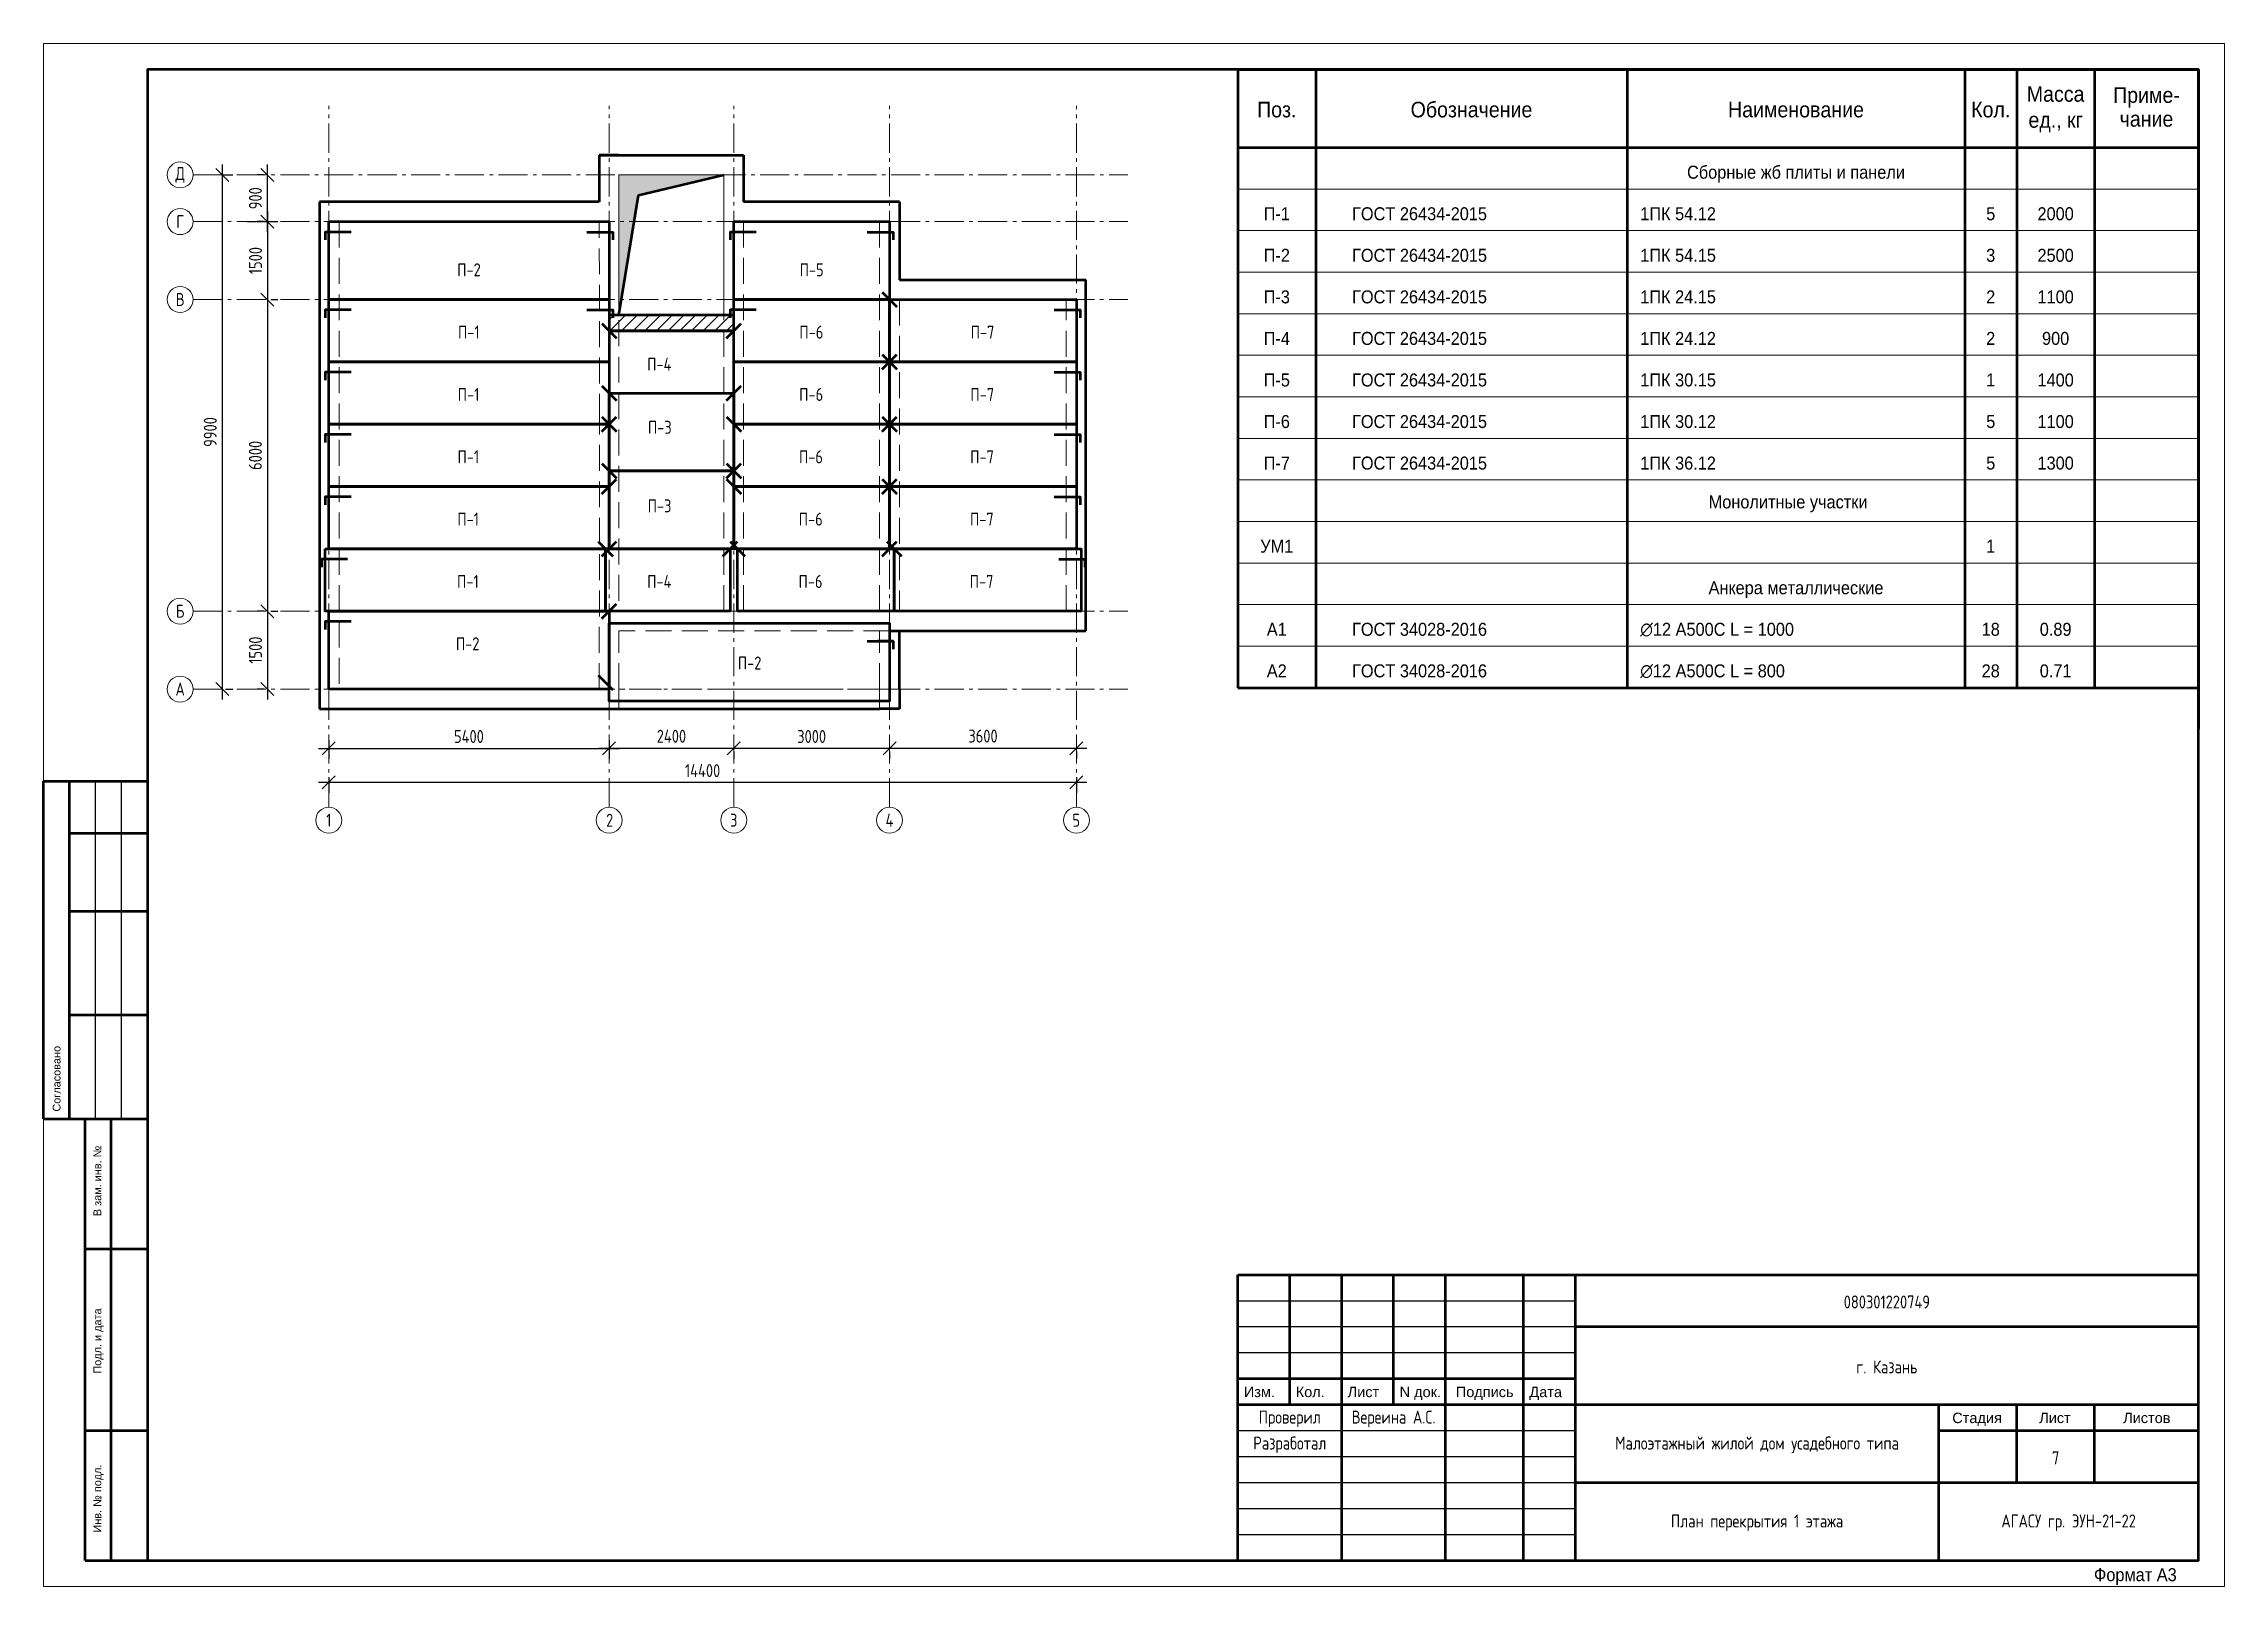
# Model space of a CAD drawing. Header units: millimetres. Extents: x -5410 to 36590, y 16510 to 46210.
import ezdxf
from ezdxf.enums import TextEntityAlignment as Align

# ---------------------------------------------------------------- set-up
doc = ezdxf.new("R2010")
doc.units = ezdxf.units.MM
for name, pattern in [('CONTINOUS', [0]), ('ГОСТ 2.303 4', [7, 5, -2, 0]), ('ГОСТ 2.303 6', [12, 8, -1.5, 1, -1.5])]:
    doc.linetypes.add(name, pattern=pattern)
for name, color, linetype in [('Лестница', 7, 'Continuous'), ('Оси', 3, 'Continuous'), ('Стены для перекрытий', 7, 'Continuous')]:
    doc.layers.add(name, color=color, linetype=linetype)
for name, color, linetype, lineweight in [('Марки', 7, 'Continuous', 20), ('Перекрытия', 7, 'Continuous', 50), ('Текст', 7, 'Continuous', 20)]:
    doc.layers.add(name, color=color, linetype=linetype, lineweight=lineweight)
doc.styles.add('Arial', font='arial.ttf')
doc.styles.add('Standard 0.9', font='arial.ttf', dxfattribs={"width": 0.9})
doc.styles.add('ГОСТ 2.304', font='CS_Gost2304.shx')
doc.styles.add('ТЕКСТ_Z', font='arial.ttf')
doc.dimstyles.new('СПДС', dxfattribs={"dimscale": 100, "dimtxt": 2.5, "dimasz": 2.5, "dimexe": 2, "dimexo": 0.625, "dimgap": 1, "dimtad": 1, "dimdec": 0, "dimtxsty": 'ГОСТ 2.304', "dimblk": 'OBLIQUE', "dimblk1": 'OBLIQUE', "dimblk2": 'OBLIQUE', "dimcen": 2.5, "dimdle": 2, "dimadec": 0, "dimazin": 2, "dimtfac": 0.75, "dimtdec": 4, "dimtmove": 1, "dimatfit": 3, "dimfxl": 1, "dimtfill": 1, "dimtolj": 1, "dimarcsym": 1})

# ---------------------------------------------------------------- blocks, each defined once
blk = doc.blocks.new('Штамп осн бок')
at = {"color": 7, "lineweight": 50}
for p, q in [((-2000, 8500), (-2000, 15000)), ((-2000, 15000), (-1500, 15000)), ((-1500, 8500), (-1500, 15000)), ((-1500, 15000), (0, 15000)), ((-1500, 14000), (0, 14000)), ((-1500, 12500), (0, 12500)), ((-1500, 10500), (0, 10500)), ((-2000, 8500), (-1500, 8500)), ((-1500, 8500), (0, 8500)), ((-1200, 0), (-1200, 8500)), ((-1200, 8500), (-700, 8500)), ((-700, 0), (-700, 8500)), ((-700, 8500), (0, 8500)), ((-1200, 6000), (0, 6000)), ((-1200, 2500), (0, 2500)), ((-1200, 0), (-700, 0)), ((-700, 0), (0, 0))]:
    blk.add_line(p, q, dxfattribs=at)
at = {"color": 7}
for p, q in [((-1000, 8500), (-1000, 15000)), ((-500, 8500), (-500, 15000)), ((0, 15000), (0, 0))]:
    blk.add_line(p, q, dxfattribs=at)
at = {"color": 7, "style": 'ТЕКСТ_Z'}
for s, p in [('Согласовано', (-1675, 8640)), ('В зам. инв. №', (-890, 6627)), ('Подл. и дата', (-890, 3596)), ('Инв. № подл.', (-890, 536))]:
    blk.add_text(s, height=150, rotation=90, dxfattribs=at).set_placement(p)
blk = doc.blocks.new('Штамп осн')
at = {"color": 7, "lineweight": 50}
for p, q in [((-18500, 0), (-18500, 5500)), ((-18500, 5500), (0, 5500)), ((-18500, 5500), (0, 5500)), ((-17500, 3000), (-17500, 5500)), ((-16500, 0), (-16500, 5500)), ((-15500, 3000), (-15500, 5500)), ((-14500, 0), (-14500, 5500)), ((-13000, 0), (-13000, 5500)), ((-12000, 0), (-12000, 5500)), ((-12000, 4500), (0, 4500)), ((-18500, 3500), (-12000, 3500)), ((-18500, 3000), (0, 3000)), ((-5000, 0), (-5000, 3000)), ((-3500, 1500), (-3500, 3000)), ((-2000, 1500), (-2000, 3000)), ((-5000, 2500), (0, 2500)), ((-12000, 1500), (0, 1500))]:
    blk.add_line(p, q, dxfattribs=at)
at = {"color": 7}
for p in [(0, 5500), (-18500, 0)]:
    blk.add_line(p, (0, 0), dxfattribs=at)
at = {"color": 8}
for p, q in [((-18500, 5000), (-12000, 5000)), ((-18500, 4500), (-12000, 4500)), ((-18500, 4000), (-12000, 4000)), ((-18500, 2500), (-12000, 2500)), ((-18500, 2000), (-12000, 2000)), ((-18500, 1500), (-12000, 1500)), ((-18500, 1000), (-12000, 1000)), ((-18500, 500), (-12000, 500))]:
    blk.add_line(p, q, dxfattribs=at)
at = {"color": 7, "style": 'Arial'}
for s, p in [('Изм.', (-18385, 3143)), ('Кол.', (-17385, 3143)), ('Лист', (-16385, 3143)), ('N док.', (-15385, 3143)), ('Подпись', (-14302, 3143)), ('Дата', (-12885, 3143)), ('Стадия', (-4741, 2643)), ('Листов', (-1449, 2643))]:
    blk.add_text(s, height=200, dxfattribs=at).set_placement(p)
at = {"color": 7, "lineweight": 50, "style": 'Arial'}
blk.add_text('Лист', height=200, dxfattribs=at).set_placement((-3066, 2643))
blk = doc.blocks.new('_Oblique')
at = {"color": 0, "linetype": 'ByBlock', "lineweight": -2}
blk.add_line((-0.5, -0.5), (0.5, 0.5), dxfattribs=at)
blk = doc.blocks.new('*D23')
at = {"layer": 'Defpoints', "color": 0, "ltscale": 100}
for p in [(-1555, 42783), (-1098, 41283), (-1098, 41283)]:
    blk.add_point(p, dxfattribs=at)
at = {"layer": 'Оси', "color": 0, "lineweight": -2, "ltscale": 100}
for p, q in [((-1098, 42983), (-1098, 41083)), ((-1492, 42783), (-898, 42783)), ((-1036, 41283), (-898, 41283))]:
    blk.add_line(p, q, dxfattribs=at)
at = {"layer": 'Оси', "color": 0, "lineweight": -2, "ltscale": 100, "xscale": 250, "yscale": 250, "zscale": 250}
for p, rotation in [((-1098, 42783), 90), ((-1098, 41283), 270)]:
    blk.add_blockref('_Oblique', p, dxfattribs=dict(at, rotation=rotation))
at = {"layer": 'Оси', "color": 0, "lineweight": 20, "ltscale": 100, "insert": (-1329, 42033), "char_height": 250, "attachment_point": 5, "rotation": 90, "style": 'ГОСТ 2.304', "bg_fill": 3, "box_fill_scale": 1.1, "bg_fill_color": 256, "bg_fill_true_color": 13158600, "bg_fill_transparency": 0}
blk.add_mtext('\\A1;1500', dxfattribs=at)
blk = doc.blocks.new('*D24')
at = {"layer": 'Defpoints', "color": 0, "ltscale": 100}
for p in [(-1098, 41283), (-1098, 35283), (-1098, 35283)]:
    blk.add_point(p, dxfattribs=at)
at = {"layer": 'Оси', "color": 0, "lineweight": -2, "ltscale": 100}
for p, q in [((-1098, 41483), (-1098, 35083)), ((-1036, 41283), (-898, 41283)), ((-1036, 35283), (-898, 35283))]:
    blk.add_line(p, q, dxfattribs=at)
at = {"layer": 'Оси', "color": 0, "lineweight": -2, "ltscale": 100, "xscale": 250, "yscale": 250, "zscale": 250}
for p, rotation in [((-1098, 41283), 90.00000000000001), ((-1098, 35283), 270)]:
    blk.add_blockref('_Oblique', p, dxfattribs=dict(at, rotation=rotation))
at = {"layer": 'Оси', "color": 0, "lineweight": 20, "ltscale": 100, "insert": (-1331, 38283), "char_height": 250, "attachment_point": 5, "rotation": 90, "style": 'ГОСТ 2.304', "bg_fill": 3, "box_fill_scale": 1.1, "bg_fill_color": 256, "bg_fill_true_color": 13158600, "bg_fill_transparency": 0}
blk.add_mtext('\\A1;6000', dxfattribs=at)
blk = doc.blocks.new('*D25')
at = {"layer": 'Defpoints', "color": 0, "ltscale": 100}
for p in [(-1098, 35283), (-1098, 33783), (-1098, 33783)]:
    blk.add_point(p, dxfattribs=at)
at = {"layer": 'Оси', "color": 0, "lineweight": -2, "ltscale": 100}
for p, q in [((-1161, 35283), (-1298, 35283)), ((-1098, 35483), (-1098, 33583)), ((-1161, 33783), (-1298, 33783))]:
    blk.add_line(p, q, dxfattribs=at)
at = {"layer": 'Оси', "color": 0, "lineweight": -2, "ltscale": 100, "xscale": 250, "yscale": 250, "zscale": 250}
for p, rotation in [((-1098, 35283), 90), ((-1098, 33783), 270)]:
    blk.add_blockref('_Oblique', p, dxfattribs=dict(at, rotation=rotation))
at = {"layer": 'Оси', "color": 0, "lineweight": 20, "ltscale": 100, "insert": (-1329, 34533), "char_height": 250, "attachment_point": 5, "rotation": 90, "style": 'ГОСТ 2.304', "bg_fill": 3, "box_fill_scale": 1.1, "bg_fill_color": 256, "bg_fill_true_color": 13158600, "bg_fill_transparency": 0}
blk.add_mtext('\\A1;1500', dxfattribs=at)
blk = doc.blocks.new('*D26')
at = {"layer": 'Defpoints', "color": 0, "ltscale": 100}
for p in [(-1098, 43683), (-1098, 43683), (-1098, 42783)]:
    blk.add_point(p, dxfattribs=at)
at = {"layer": 'Оси', "color": 0, "lineweight": -2, "ltscale": 100}
for p, q in [((-1161, 43683), (-1298, 43683)), ((-1098, 42583), (-1098, 43883)), ((-1161, 42783), (-1298, 42783))]:
    blk.add_line(p, q, dxfattribs=at)
at = {"layer": 'Оси', "color": 0, "lineweight": -2, "ltscale": 100, "xscale": 250, "yscale": 250, "zscale": 250}
for p, rotation in [((-1098, 43683), 90), ((-1098, 42783), 270)]:
    blk.add_blockref('_Oblique', p, dxfattribs=dict(at, rotation=rotation))
at = {"layer": 'Оси', "color": 0, "lineweight": 20, "ltscale": 100, "insert": (-1331, 43233), "char_height": 250, "attachment_point": 5, "rotation": 90, "style": 'ГОСТ 2.304', "bg_fill": 3, "box_fill_scale": 1.1, "bg_fill_color": 256, "bg_fill_true_color": 13158600, "bg_fill_transparency": 0}
blk.add_mtext('\\A1;900', dxfattribs=at)
blk = doc.blocks.new('*D27')
at = {"layer": 'Defpoints', "color": 0, "ltscale": 100}
for p in [(-2025, 43683), (-1968, 33783), (-1968, 33783)]:
    blk.add_point(p, dxfattribs=at)
at = {"layer": 'Оси', "color": 0, "lineweight": -2, "ltscale": 100}
for p, q in [((-1968, 43883), (-1968, 33583)), ((-1962, 43683), (-1768, 43683)), ((-1906, 33783), (-1768, 33783))]:
    blk.add_line(p, q, dxfattribs=at)
at = {"layer": 'Оси', "color": 0, "lineweight": -2, "ltscale": 100, "xscale": 250, "yscale": 250, "zscale": 250}
for p, rotation in [((-1968, 43683), 90), ((-1968, 33783), 270)]:
    blk.add_blockref('_Oblique', p, dxfattribs=dict(at, rotation=rotation))
at = {"layer": 'Оси', "color": 0, "lineweight": 20, "ltscale": 100, "insert": (-2200, 38733), "char_height": 250, "attachment_point": 5, "rotation": 90, "style": 'ГОСТ 2.304', "bg_fill": 3, "box_fill_scale": 1.1, "bg_fill_color": 256, "bg_fill_true_color": 13158600, "bg_fill_transparency": 0}
blk.add_mtext('\\A1;9900', dxfattribs=at)
blk = doc.blocks.new('*D28')
at = {"layer": 'Defpoints', "color": 0, "ltscale": 100}
for p in [(82, 32860), (5482, 32860), (5482, 32641)]:
    blk.add_point(p, dxfattribs=at)
at = {"layer": 'Оси', "color": 0, "lineweight": -2, "ltscale": 100}
for p, q in [((82, 32798), (82, 32441)), ((5482, 32798), (5482, 32441)), ((-118, 32641), (5682, 32641))]:
    blk.add_line(p, q, dxfattribs=at)
at = {"layer": 'Оси', "color": 0, "lineweight": -2, "ltscale": 100, "xscale": 250, "yscale": 250, "zscale": 250, "rotation": 180}
blk.add_blockref('_Oblique', (82, 32641), dxfattribs=at)
at = {"layer": 'Оси', "color": 0, "lineweight": -2, "ltscale": 100, "xscale": 250, "yscale": 250, "zscale": 250}
blk.add_blockref('_Oblique', (5482, 32641), dxfattribs=at)
at = {"layer": 'Оси', "color": 0, "lineweight": 20, "ltscale": 100, "insert": (2782, 32871), "char_height": 250, "attachment_point": 5, "style": 'ГОСТ 2.304', "bg_fill": 3, "box_fill_scale": 1.1, "bg_fill_color": 256, "bg_fill_true_color": 13158600, "bg_fill_transparency": 0}
blk.add_mtext('\\A1;5400', dxfattribs=at)
blk = doc.blocks.new('*D29')
at = {"layer": 'Defpoints', "color": 0, "ltscale": 100}
for p in [(5482, 32860), (5482, 32641), (7882, 32643)]:
    blk.add_point(p, dxfattribs=at)
at = {"layer": 'Оси', "color": 0, "lineweight": -2, "ltscale": 100}
for p, q in [((5482, 32798), (5482, 32441)), ((8082, 32641), (5282, 32641)), ((7882, 32580), (7882, 32441))]:
    blk.add_line(p, q, dxfattribs=at)
at = {"layer": 'Оси', "color": 0, "lineweight": -2, "ltscale": 100, "xscale": 250, "yscale": 250, "zscale": 250, "rotation": 180}
blk.add_blockref('_Oblique', (5482, 32641), dxfattribs=at)
at = {"layer": 'Оси', "color": 0, "lineweight": -2, "ltscale": 100, "xscale": 250, "yscale": 250, "zscale": 250}
blk.add_blockref('_Oblique', (7882, 32641), dxfattribs=at)
at = {"layer": 'Оси', "color": 0, "lineweight": 20, "ltscale": 100, "insert": (6682, 32876), "char_height": 250, "attachment_point": 5, "style": 'ГОСТ 2.304', "bg_fill": 3, "box_fill_scale": 1.1, "bg_fill_color": 256, "bg_fill_true_color": 13158600, "bg_fill_transparency": 0}
blk.add_mtext('\\A1;2400', dxfattribs=at)
blk = doc.blocks.new('*D30')
at = {"layer": 'Defpoints', "color": 0, "ltscale": 100}
for p in [(7882, 32643), (7882, 32641), (10882, 32643)]:
    blk.add_point(p, dxfattribs=at)
at = {"layer": 'Оси', "color": 0, "lineweight": -2, "ltscale": 100}
for p, q in [((11082, 32641), (7682, 32641)), ((7882, 32580), (7882, 32441)), ((10882, 32580), (10882, 32441))]:
    blk.add_line(p, q, dxfattribs=at)
at = {"layer": 'Оси', "color": 0, "lineweight": -2, "ltscale": 100, "xscale": 250, "yscale": 250, "zscale": 250, "rotation": 180}
blk.add_blockref('_Oblique', (7882, 32641), dxfattribs=at)
at = {"layer": 'Оси', "color": 0, "lineweight": -2, "ltscale": 100, "xscale": 250, "yscale": 250, "zscale": 250}
blk.add_blockref('_Oblique', (10882, 32641), dxfattribs=at)
at = {"layer": 'Оси', "color": 0, "lineweight": 20, "ltscale": 100, "insert": (9382, 32871), "char_height": 250, "attachment_point": 5, "style": 'ГОСТ 2.304', "bg_fill": 3, "box_fill_scale": 1.1, "bg_fill_color": 256, "bg_fill_true_color": 13158600, "bg_fill_transparency": 0}
blk.add_mtext('\\A1;3000', dxfattribs=at)
blk = doc.blocks.new('*D31')
at = {"layer": 'Defpoints', "color": 0, "ltscale": 100}
for p in [(10882, 32643), (10882, 32641), (14482, 32643)]:
    blk.add_point(p, dxfattribs=at)
at = {"layer": 'Оси', "color": 0, "lineweight": -2, "ltscale": 100}
for p, q in [((14682, 32641), (10682, 32641)), ((10882, 32580), (10882, 32441)), ((14482, 32580), (14482, 32441))]:
    blk.add_line(p, q, dxfattribs=at)
at = {"layer": 'Оси', "color": 0, "lineweight": -2, "ltscale": 100, "xscale": 250, "yscale": 250, "zscale": 250, "rotation": 180}
blk.add_blockref('_Oblique', (10882, 32641), dxfattribs=at)
at = {"layer": 'Оси', "color": 0, "lineweight": -2, "ltscale": 100, "xscale": 250, "yscale": 250, "zscale": 250}
blk.add_blockref('_Oblique', (14482, 32641), dxfattribs=at)
at = {"layer": 'Оси', "color": 0, "lineweight": 20, "ltscale": 100, "insert": (12682, 32879), "char_height": 250, "attachment_point": 5, "style": 'ГОСТ 2.304', "bg_fill": 3, "box_fill_scale": 1.1, "bg_fill_color": 256, "bg_fill_true_color": 13158600, "bg_fill_transparency": 0}
blk.add_mtext('\\A1;3600', dxfattribs=at)
blk = doc.blocks.new('*D32')
at = {"layer": 'Defpoints', "color": 0, "ltscale": 100}
for p in [(82, 32149), (14482, 32149), (14482, 31989)]:
    blk.add_point(p, dxfattribs=at)
at = {"layer": 'Оси', "color": 0, "lineweight": -2, "ltscale": 100}
for p, q in [((-118, 31989), (14682, 31989)), ((82, 32086), (82, 31789)), ((14482, 32086), (14482, 31789))]:
    blk.add_line(p, q, dxfattribs=at)
at = {"layer": 'Оси', "color": 0, "lineweight": -2, "ltscale": 100, "xscale": 250, "yscale": 250, "zscale": 250, "rotation": 180}
blk.add_blockref('_Oblique', (82, 31989), dxfattribs=at)
at = {"layer": 'Оси', "color": 0, "lineweight": -2, "ltscale": 100, "xscale": 250, "yscale": 250, "zscale": 250}
blk.add_blockref('_Oblique', (14482, 31989), dxfattribs=at)
at = {"layer": 'Оси', "color": 0, "lineweight": 20, "ltscale": 100, "insert": (7282, 32214), "char_height": 250, "attachment_point": 5, "style": 'ГОСТ 2.304', "bg_fill": 3, "box_fill_scale": 1.1, "bg_fill_color": 256, "bg_fill_true_color": 13158600, "bg_fill_transparency": 0}
blk.add_mtext('\\A1;14400', dxfattribs=at)

msp = doc.modelspace()

# ---------------------------------------------------------------- hatches: boundary and pattern name
at = {"layer": 'Лестница', "lineweight": 50, "ltscale": 100}
h = msp.add_hatch(color=256, dxfattribs=at)
h.dxf.hatch_style = 1
h.paths.add_polyline_path([(5671.2, 40983.5), (6048.8, 43291.2), (7690.9, 43683), (5670.9, 43683)])
at = {"layer": 'Перекрытия', "lineweight": 20, "ltscale": 75}
h = msp.add_hatch(dxfattribs=at)
h.set_pattern_fill('ANSI31', color=256, scale=50)
h.set_pattern_definition([(45, (0, -8591.39), (-112.2532, 112.2532), [])])
h.paths.add_polyline_path([(5481.7, 40683), (5481.7, 40983), (7881.7, 40983), (7881.7, 40683)])

# ---------------------------------------------------------------- linework, layer by layer
at = {"color": 7, "linetype": 'CONTINOUS', "lineweight": 50, "ltscale": 30}
for p, q in [((17590.3, 45709.6), (36090.3, 45709.6)), ((17590.3, 45709.6), (17590.3, 37009.6)), ((19090.3, 45709.6), (19090.3, 37009.6)), ((25090.3, 45709.6), (25090.3, 37009.6)), ((31590.3, 45709.6), (31590.3, 37009.6)), ((32590.3, 45709.6), (32590.3, 37009.6)), ((34090.3, 45709.6), (34090.3, 37009.6)), ((36090.3, 45709.6), (36090.3, 33009.6)), ((17590.3, 44209.6), (36090.3, 44209.6)), ((17590.3, 37009.6), (17590.3, 33809.6)), ((19090.3, 37009.6), (19090.3, 33809.6)), ((25090.3, 37009.6), (25090.3, 33809.6)), ((31590.3, 37009.6), (31590.3, 33809.6)), ((32590.3, 37009.6), (32590.3, 33809.6)), ((34090.3, 37009.6), (34090.3, 33809.6)), ((17590.3, 33809.6), (36090.3, 33809.6))]:
    msp.add_line(p, q, dxfattribs=at)
at = {"color": 8, "linetype": 'CONTINOUS', "lineweight": 20, "ltscale": 30}
for p, q in [((17590.3, 43409.6), (36090.3, 43409.6)), ((17590.3, 42609.6), (36090.3, 42609.6)), ((17590.3, 41809.6), (36090.3, 41809.6)), ((17590.3, 41009.6), (36090.3, 41009.6)), ((17590.3, 40209.6), (36090.3, 40209.6)), ((17590.3, 39409.6), (36090.3, 39409.6)), ((17590.3, 38609.6), (36090.3, 38609.6)), ((17590.3, 37809.6), (36090.3, 37809.6)), ((17590.3, 37009.6), (36090.3, 37009.6)), ((17590.3, 37009.6), (36090.3, 37009.6)), ((17590.3, 36209.6), (36090.3, 36209.6)), ((17590.3, 35409.6), (36090.3, 35409.6)), ((17590.3, 34609.6), (36090.3, 34609.6))]:
    msp.add_line(p, q, dxfattribs=at)
at = {"color": 7, "linetype": 'CONTINOUS', "lineweight": 20, "ltscale": 30}
msp.add_lwpolyline([(-5409.7, 16509.6), (36590.3, 16509.6), (36590.3, 46209.6), (-5409.7, 46209.6)], close=True, dxfattribs=at)
at = {"color": 7, "linetype": 'CONTINOUS', "lineweight": 50, "ltscale": 30}
msp.add_lwpolyline([(-3409.7, 17009.6), (36090.3, 17009.6), (36090.3, 45709.6), (-3409.7, 45709.6)], close=True, dxfattribs=at)
at = {"layer": 'Лестница', "lineweight": 20, "ltscale": 100}
msp.add_lwpolyline([(5670.9, 43683), (7690.9, 43683), (7691.3, 40983), (5671.3, 40983)], close=True, dxfattribs=at)
at = {"layer": 'Лестница', "lineweight": 50, "ltscale": 100}
msp.add_lwpolyline([(5671.4, 40984.9), (6048.8, 43291.2), (7690.9, 43683)], dxfattribs=at)
at = {"layer": 'Марки', "lineweight": 50, "ltscale": 100}
for p, q in [((10740.3, 41424.5), (11023.2, 41141.6)), ((5340.3, 40824.5), (5623.2, 40541.6)), ((7740.3, 40541.6), (8023.2, 40824.5)), ((10740.3, 40224.5), (11023.2, 39941.6)), ((10740.3, 39941.6), (11023.2, 40224.5)), ((5340.3, 39624.5), (5623.2, 39341.6)), ((7740.3, 39341.6), (8023.2, 39624.5)), ((5340.3, 39024.5), (5623.2, 38741.6)), ((5340.3, 38741.6), (5623.2, 39024.5)), ((7740.3, 39024.5), (8023.2, 38741.6)), ((10740.3, 39024.5), (11023.2, 38741.6)), ((10740.3, 38741.6), (11023.2, 39024.5)), ((5340.3, 38124.5), (5623.2, 37841.6)), ((5340.3, 37541.6), (5623.2, 37824.5)), ((7740.3, 38124.5), (8023.2, 37841.6)), ((7740.3, 37841.6), (8023.2, 38124.5)), ((7740.3, 37824.5), (8023.2, 37541.6)), ((10740.3, 37824.5), (11023.2, 37541.6)), ((10740.3, 37541.6), (11023.2, 37824.5)), ((5270.3, 36624.5), (5553.2, 36341.6)), ((5340.5, 36341.6), (5623.3, 36624.5)), ((7670.3, 36341.6), (7953.2, 36624.5)), ((7810.3, 36624.5), (8093.2, 36341.6)), ((10740.3, 36341.6), (11023.2, 36624.5)), ((10830.3, 36624.5), (11113.2, 36341.6)), ((5340.3, 35141.6), (5623.2, 35424.5)), ((10951.7, 34703), (10651.7, 34703)), ((10951.7, 34703), (10951.7, 34553)), ((5270.3, 34054.5), (5553.2, 33771.7))]:
    msp.add_line(p, q, dxfattribs=at)
at = {"layer": 'Марки', "ltscale": 100}
msp.add_line((5481.7, 39483), (5481.7, 39483), dxfattribs=at)
at = {"layer": 'Марки', "lineweight": 50, "ltscale": 100}
for points in [[(511.7, 42583), (11.7, 42583), (11.7, 42433)], [(5051.7, 42583), (5551.7, 42583), (5551.7, 42433)], [(8311.7, 42583), (7811.7, 42583), (7811.7, 42433)], [(10451.7, 42583), (10951.7, 42583), (10951.7, 42433)], [(511.7, 41083), (11.7, 41083), (11.7, 40933)], [(5051.7, 41083), (5551.7, 41083), (5551.7, 40933)], [(8311.7, 41083), (7811.7, 41083), (7811.7, 40933)], [(14051.7, 41083), (14551.7, 41083), (14551.7, 40933)], [(511.7, 39883), (11.7, 39883), (11.7, 39733)], [(14051.7, 39883), (14551.7, 39883), (14551.7, 39733)], [(511.7, 38683), (11.7, 38683), (11.7, 38533)], [(14051.7, 38683), (14551.7, 38683), (14551.7, 38533)], [(511.7, 37483), (11.7, 37483), (11.7, 37333)], [(14051.7, 37483), (14551.7, 37483), (14551.7, 37333)], [(441.7, 36283), (-58.3, 36283), (-58.3, 36133)], [(14141.7, 36283), (14641.7, 36283), (14641.7, 36133)], [(511.7, 35083), (11.7, 35083), (11.7, 34933)], [(10451.7, 34703), (10951.7, 34703), (10951.7, 34553)]]:
    msp.add_lwpolyline(points, dxfattribs=at)
at = {"layer": 'Оси', "linetype": 'ГОСТ 2.303 6', "lineweight": 20, "ltscale": 70}
for p, q in [((81.7, 31509.6), (81.7, 45009.6)), ((5481.7, 31509.6), (5481.7, 45009.6)), ((7881.7, 31509.6), (7881.7, 45009.6)), ((10881.7, 31509.6), (10881.7, 45009.6)), ((14481.7, 31509.6), (14481.7, 45009.6)), ((-2529.4, 43683), (15470.6, 43683)), ((-2529.7, 41283), (15470.3, 41283)), ((-2529.7, 35283), (15470.3, 35283)), ((-2529.7, 33783), (15470.3, 33783))]:
    msp.add_line(p, q, dxfattribs=at)
at = {"layer": 'Оси', "lineweight": 20, "ltscale": 100}
for centre in [(-2779.4, 43683), (-2779.7, 42783), (-2779.7, 41283), (-2779.7, 35283), (-2779.7, 33783), (81.7, 31259.6), (5481.7, 31259.6), (7881.7, 31259.6), (10881.7, 31259.6), (14481.7, 31259.6)]:
    msp.add_circle(centre, 250, dxfattribs=at)
at = {"layer": 'Перекрытия', "lineweight": 50, "ltscale": 100}
for points in [[(81.7, 42783), (5481.7, 42783), (5481.7, 41283), (81.7, 41283)], [(7881.7, 42783), (10881.7, 42783), (10881.7, 41283), (7881.7, 41283)], [(81.7, 41283), (5481.7, 41283), (5481.7, 40083), (81.7, 40083)], [(7881.7, 41283), (10881.7, 41283), (10881.7, 40083), (7881.7, 40083)], [(10881.7, 41283), (14481.7, 41283), (14481.7, 40083), (10881.7, 40083)], [(81.7, 40083), (5481.7, 40083), (5481.7, 38883), (81.7, 38883)], [(7881.7, 40083), (10881.7, 40083), (10881.7, 38883), (7881.7, 38883)], [(10881.7, 40083), (14481.7, 40083), (14481.7, 38883), (10881.7, 38883)], [(5481.7, 39483), (7881.7, 39483), (7881.7, 37983), (5481.7, 37983)], [(81.7, 38883), (5481.7, 38883), (5481.7, 37683), (81.7, 37683)], [(7881.7, 38883), (10881.7, 38883), (10881.7, 37683), (7881.7, 37683)], [(10881.7, 38883), (14481.7, 38883), (14481.7, 37683), (10881.7, 37683)], [(5481.7, 37983), (7881.7, 37983), (7881.7, 36483), (5481.7, 36483)], [(81.7, 37683), (5481.7, 37683), (5481.7, 36483), (81.7, 36483)], [(7881.7, 37683), (10881.7, 37683), (10881.7, 36483), (7881.7, 36483)], [(10881.7, 37683), (14481.7, 37683), (14481.7, 36483), (10881.7, 36483)], [(11.7, 36483), (5411.7, 36483), (5411.7, 35283), (11.7, 35283)], [(5411.7, 36483), (7811.7, 36483), (7811.7, 35283), (5411.7, 35283)], [(7951.7, 36483), (10971.7, 36483), (10971.7, 35283), (7951.7, 35283)], [(10971.7, 36483), (14571.7, 36483), (14571.7, 35283), (10971.7, 35283)], [(81.7, 35283), (5481.7, 35283), (5481.7, 33783), (81.7, 33783)], [(5481.7, 35053), (10881.7, 35053), (10881.7, 33553), (5481.7, 33553)]]:
    msp.add_lwpolyline(points, close=True, dxfattribs=at)
at = {"layer": 'Перекрытия', "lineweight": 50, "ltscale": 75}
for points in [[(5481.7, 40683), (7881.7, 40683), (7881.7, 40983), (5481.7, 40983)], [(5481.7, 39483), (7881.7, 39483), (7881.7, 40683), (5481.7, 40683)]]:
    msp.add_lwpolyline(points, close=True, dxfattribs=at)
at = {"layer": 'Стены для перекрытий', "lineweight": 50, "ltscale": 100}
for p, q in [((5670.9, 44063), (5290.9, 44063)), ((5290.9, 44063), (8070.9, 44062.6)), ((5290.9, 44063), (5290.9, 43163)), ((5670.9, 44063), (5670.9, 44063)), ((7690.9, 44063), (8070.9, 44063)), ((7690.9, 44062.7), (7690.9, 44063)), ((8070.9, 44063), (8070.8, 43163)), ((-98.5, 43163), (-98.3, 39328)), ((4791.5, 43163), (-98.5, 43163)), ((5290.9, 43163), (4791.5, 43163)), ((11071.5, 43163), (8070.8, 43163)), ((11071.5, 43163), (11071.7, 41663)), ((11071.7, 41663), (14661.7, 41663)), ((14661.7, 34903), (14661.7, 41663)), ((-98.3, 39328), (-98.3, 33403)), ((10881.7, 34903), (14661.7, 34903)), ((11071.7, 33783), (11071.7, 34903)), ((11071.7, 33783), (11071.7, 33403)), ((-98.3, 33403), (3631.7, 33403)), ((3631.7, 33403), (10691.7, 33403)), ((11071.7, 33403), (10691.7, 33403))]:
    msp.add_line(p, q, dxfattribs=at)
at = {"layer": 'Стены для перекрытий', "linetype": 'ГОСТ 2.303 4', "lineweight": 20, "ltscale": 100}
for p, q in [((5291.5, 42783), (281.5, 42783)), ((281.7, 42783), (281.7, 33783)), ((8071.5, 42783), (8071.7, 35283)), ((10691.5, 42783), (8071.5, 42783)), ((10691.7, 35283), (10691.5, 42783)), ((14281.7, 41283), (11071.7, 41283)), ((11071.7, 41283), (11071.7, 35283)), ((14281.7, 35283), (14281.7, 41283)), ((10691.7, 35283), (8071.7, 35283)), ((14281.7, 35283), (11071.7, 35283)), ((5671.7, 33783), (5671.7, 34903)), ((10881.7, 34903), (5671.7, 34903)), ((10691.7, 33783), (10691.7, 34903)), ((281.7, 33783), (5291.7, 33783)), ((5671.7, 33783), (5671.7, 33403)), ((10691.7, 33783), (5671.7, 33783)), ((10691.7, 33403), (10691.7, 33783)), ((10691.7, 33783), (11071.7, 33783))]:
    msp.add_line(p, q, dxfattribs=at)
at = {"layer": 'Стены для перекрытий', "linetype": 'ГОСТ 2.303 4', "ltscale": 100}
msp.add_line((8071.5, 42783), (8071.5, 42783), dxfattribs=at)
at = {"layer": 'Стены для перекрытий', "linetype": 'ГОСТ 2.303 4', "lineweight": 20, "ltscale": 100}
msp.add_lwpolyline([(5670.9, 43683), (5671.7, 35283), (7691.7, 35283), (7690.9, 43683), (5670.9, 43683)], dxfattribs=at)
at = {"layer": 'Стены для перекрытий', "linetype": 'ГОСТ 2.303 4', "lineweight": 20, "ltscale": 100, "extrusion": (0, 0, -1)}
msp.add_lwpolyline([(-5291.7, 33783), (-5297.5, 38968.4), (-5291.5, 42783)], dxfattribs=at)

# ---------------------------------------------------------------- block references
at = {"color": 7, "linetype": 'CONTINOUS', "lineweight": 20, "ltscale": 30}
for name, p in [('Штамп осн бок', (-3409.7, 17009.6)), ('Штамп осн', (36090.3, 17009.6))]:
    msp.add_blockref(name, p, dxfattribs=at)

# ---------------------------------------------------------------- texts
at = {"color": 7, "linetype": 'CONTINOUS', "lineweight": -3, "ltscale": 30, "style": 'Standard 0.9', "width": 0.9}
for s, height, p in [('Масса', 300, (33340.3, 45090.5)), ('Приме-', 300, (35090.3, 45069.6)), ('Поз.', 300, (18340.3, 44790)), ('Обозначение', 300, (22090.3, 44790)), ('Наименование', 300, (28340.3, 44790)), ('Кол.', 300, (32090.3, 44790)), ('ед., кг', 300, (33340.3, 44590.5)), ('чание', 300, (35090.3, 44611)), ('Сборные жб плиты и панели', 250, (28340.3, 43609.6)), ('Анкера металлические', 250, (28340.3, 35609.6))]:
    msp.add_text(s, height=height, dxfattribs=at).set_placement(p, align=Align.CENTER)
msp.add_text('Монолитные участки', height=250, dxfattribs=at).set_placement((26657.8, 37262.6))
at = {"color": 7, "linetype": 'CONTINOUS', "lineweight": 20, "ltscale": 30, "style": 'Standard 0.9', "width": 0.9}
msp.add_text('Формат А3', height=250, dxfattribs=at).set_placement((34077.4, 16609.6))
at = {"ltscale": 100, "char_height": 250, "attachment_point": 5, "style": 'ГОСТ 2.304'}
for s, insert, width in [('080301220749', (30090.3, 21984.4), 12000), ('г. Казань', (30090.3, 20734.4), 12000), ('Малоэтажный жилой дом усадебного типа', (27590.3, 19234.4), 7000), ('7', (33340.3, 18984.4), 1500), ('План перекрытия 1 этажа', (27590.3, 17734.4), 7000), ('АГАСУ гр. ЭУН-21-22', (33590.3, 17734.4), 5000)]:
    msp.add_mtext(s, dxfattribs=dict(at, insert=insert, width=width))
at = {"layer": 'Марки', "ltscale": 100, "char_height": 250, "width": 795.622, "attachment_point": 5, "style": 'ГОСТ 2.304'}
for s, insert in [('П-2', (2783, 41855.4)), ('П-5', (9381.7, 41855.4)), ('П-1', (2778.8, 40655.4)), ('П-6', (9377.5, 40655.4)), ('П-7', (12672.5, 40655.4)), ('П-4', (6449.1, 40038.3)), ('П-1', (2774.6, 39455.4)), ('П-6', (9373.3, 39455.4)), ('П-7', (12668.3, 39455.4)), ('П-3', (6457.6, 38822.5)), ('П-1', (2770.3, 38255.4)), ('П-6', (9369, 38255.4)), ('П-7', (12664, 38255.4)), ('П-3', (6453.4, 37310.9)), ('П-1', (2766.1, 37055.4)), ('П-6', (9364.8, 37055.4)), ('П-7', (12659.8, 37055.4)), ('П-1', (2761.8, 35855.4)), ('П-4', (6449.1, 35855.4)), ('П-6', (9360.5, 35855.4)), ('П-7', (12655.5, 35855.4)), ('П-2', (2757.6, 34655.4)), ('П-2', (8187.8, 34285.1))]:
    msp.add_mtext(s, dxfattribs=dict(at, insert=insert))
at = {"layer": 'Оси', "lineweight": 20, "ltscale": 100, "char_height": 250, "attachment_point": 5, "style": 'ГОСТ 2.304'}
for s, insert, width in [('Д', (-2779.4, 43683), 292.102), ('Г', (-2779.7, 42783), 292.102), ('В', (-2779.7, 41283), 292.102), ('Б', (-2779.7, 35283), 292.102), ('А', (-2779.7, 33783), 292.102), ('1', (81.7, 31259.6), 272.268), ('2', (5492.6, 31257.7), 289.397), ('3', (7881.7, 31259.6), 239.361), ('4', (10881.7, 31259.6), 271.817), ('5', (14477.5, 31257.7), 270.465)]:
    msp.add_mtext(s, dxfattribs=dict(at, insert=insert, width=width))
at = {"layer": 'Текст', "color": 7, "ltscale": 30, "style": 'Standard 0.9', "width": 0.9}
for s, p in [('П-1', (18340.3, 42809.6)), ('5', (32090.3, 42809.6)), ('2000', (33340.3, 42809.6)), ('П-2', (18340.3, 42009.6)), ('3', (32090.3, 42009.6)), ('2500', (33340.3, 42009.6)), ('П-3', (18340.3, 41209.6)), ('2', (32090.3, 41209.6)), ('1100', (33340.3, 41209.6)), ('П-4', (18340.3, 40409.6)), ('2', (32090.3, 40409.6)), ('900', (33340.3, 40409.6)), ('П-5', (18340.3, 39609.6)), ('1', (32090.3, 39609.6)), ('1400', (33340.3, 39609.6)), ('П-6', (18340.3, 38809.6)), ('1100', (33340.3, 38809.6)), ('5', (32090.3, 38809.6)), ('П-7', (18340.3, 38009.6)), ('5', (32090.3, 38009.6)), ('1300', (33340.3, 38009.6)), ('УМ1', (18340.3, 36409.6)), ('1', (32090.3, 36409.6)), ('А1', (18340.3, 34809.6)), ('18', (32090.3, 34809.6)), ('0.89', (33340.3, 34809.6)), ('А2', (18340.3, 34009.6)), ('28', (32090.3, 34009.6)), ('0.71', (33340.3, 34009.6))]:
    msp.add_text(s, height=250, dxfattribs=at).set_placement(p, align=Align.CENTER)
at = {"layer": 'Текст', "color": 7, "lineweight": 20, "ltscale": 30, "style": 'Standard 0.9', "width": 0.9}
for s, p in [('ГОСТ 26434-2015', (19790, 42809.6)), ('1ПК 54.12', (25340.3, 42809.6))]:
    msp.add_text(s, height=250, dxfattribs=at).set_placement(p)
at = {"layer": 'Текст', "color": 7, "ltscale": 30, "style": 'Standard 0.9', "width": 0.9}
for s, p in [('ГОСТ 26434-2015', (19790, 42009.6)), ('1ПК 54.15', (25340.3, 42009.6)), ('ГОСТ 26434-2015', (19790, 41209.6)), ('1ПК 24.15', (25340.3, 41209.6)), ('ГОСТ 26434-2015', (19790, 40409.6)), ('1ПК 24.12', (25340.3, 40409.6)), ('ГОСТ 26434-2015', (19790, 39609.6)), ('1ПК 30.15', (25340.3, 39609.6)), ('ГОСТ 26434-2015', (19790, 38809.6)), ('1ПК 30.12', (25340.3, 38809.6)), ('ГОСТ 26434-2015', (19790, 38009.6)), ('1ПК 36.12', (25340.3, 38009.6)), ('ГОСТ 34028-2016', (19790, 34809.6)), ('∅12 А500С L = 1000', (25340.3, 34809.6)), ('ГОСТ 34028-2016', (19790, 34009.6)), ('∅12 А500С L = 800', (25340.3, 34009.6))]:
    msp.add_text(s, height=250, dxfattribs=at).set_placement(p)
at = {"layer": 'Текст', "ltscale": 100, "char_height": 250, "width": 2000, "attachment_point": 5, "style": 'ГОСТ 2.304'}
for s, insert in [('Проверил', (18590.3, 19734.4)), ('Вереина А.С.', (20590.3, 19734.4)), ('Разработал', (18590.3, 19234.4))]:
    msp.add_mtext(s, dxfattribs=dict(at, insert=insert))

# ---------------------------------------------------------------- next in the draw order: dimensions: what is measured, and where the dimension line sits
at = {"layer": 'Оси', "lineweight": 20, "ltscale": 100}
dim = msp.add_linear_dim(base=(-1098.4, 41283), p1=(-1555, 42783), p2=(-1098.4, 41283), angle=270, dimstyle='СПДС', dxfattribs=at)
dim.commit()
dim.dimension.update_dxf_attribs({"geometry": '*D23', "text_midpoint": (-1328.6, 42033)})
dim = msp.add_linear_dim(base=(5481.7, 32641.3), p1=(81.7, 32860.1), p2=(5481.7, 32860.1), dimstyle='СПДС', dxfattribs=at)
dim.commit()
dim.dimension.update_dxf_attribs({"geometry": '*D28', "text_midpoint": (2781.7, 32871.5)})

# ---------------------------------------------------------------- next in the draw order: linework, layer by layer
at = {"layer": 'Оси', "linetype": 'ГОСТ 2.303 6', "lineweight": 20, "ltscale": 70}
msp.add_line((-2529.7, 42783), (15470.3, 42783), dxfattribs=at)

# ---------------------------------------------------------------- next in the draw order: dimensions: what is measured, and where the dimension line sits
at = {"layer": 'Оси', "lineweight": 20, "ltscale": 100}
dim = msp.add_linear_dim(base=(-1098.4, 35283), p1=(-1098.4, 41283), p2=(-1098.4, 35283), angle=270, dimstyle='СПДС', dxfattribs=at)
dim.commit()
dim.dimension.update_dxf_attribs({"geometry": '*D24', "text_midpoint": (-1330.6, 38283)})
dim = msp.add_linear_dim(base=(5481.7, 32641.3), p1=(7881.7, 32642.6), p2=(5481.7, 32860.1), dimstyle='СПДС', dxfattribs=at)
dim.commit()
dim.dimension.update_dxf_attribs({"geometry": '*D29', "text_midpoint": (6681.7, 32876)})

# ---------------------------------------------------------------- next in the draw order: dimensions: what is measured, and where the dimension line sits
for base, p1, p2, picture, middle in [((-1968.1, 33783), (-2024.9, 43683), (-1968.1, 33783), '*D27', (-2200.3, 38733)), ((-1098.4, 43683), (-1098.4, 42783), (-1098.4, 43683), '*D26', (-1330.6, 43233)), ((-1098.4, 33783), (-1098.4, 35283), (-1098.4, 33783), '*D25', (-1328.6, 34533))]:
    dim = msp.add_linear_dim(base=base, p1=p1, p2=p2, angle=90, dimstyle='СПДС', dxfattribs=at)
    dim.commit()
    dim.dimension.update_dxf_attribs({"geometry": picture, "text_midpoint": middle})
dim = msp.add_linear_dim(base=(7881.7, 32641.3), p1=(10881.7, 32642.6), p2=(7881.7, 32642.6), dimstyle='СПДС', dxfattribs=at)
dim.commit()
dim.dimension.update_dxf_attribs({"geometry": '*D30', "text_midpoint": (9381.7, 32871.5)})

# ---------------------------------------------------------------- next in the draw order: dimensions: what is measured, and where the dimension line sits
dim = msp.add_linear_dim(base=(10881.7, 32641.3), p1=(14481.7, 32642.6), p2=(10881.7, 32642.6), dimstyle='СПДС', dxfattribs=at)
dim.commit()
dim.dimension.update_dxf_attribs({"geometry": '*D31', "text_midpoint": (12681.7, 32878.7)})

# ---------------------------------------------------------------- next in the draw order: dimensions: what is measured, and where the dimension line sits
dim = msp.add_linear_dim(base=(14481.7, 31989.3), p1=(81.7, 32148.9), p2=(14481.7, 32148.9), dimstyle='СПДС', dxfattribs=at)
dim.commit()
dim.dimension.update_dxf_attribs({"geometry": '*D32', "text_midpoint": (7281.7, 32214.3)})

doc.saveas('drawing.dxf')
